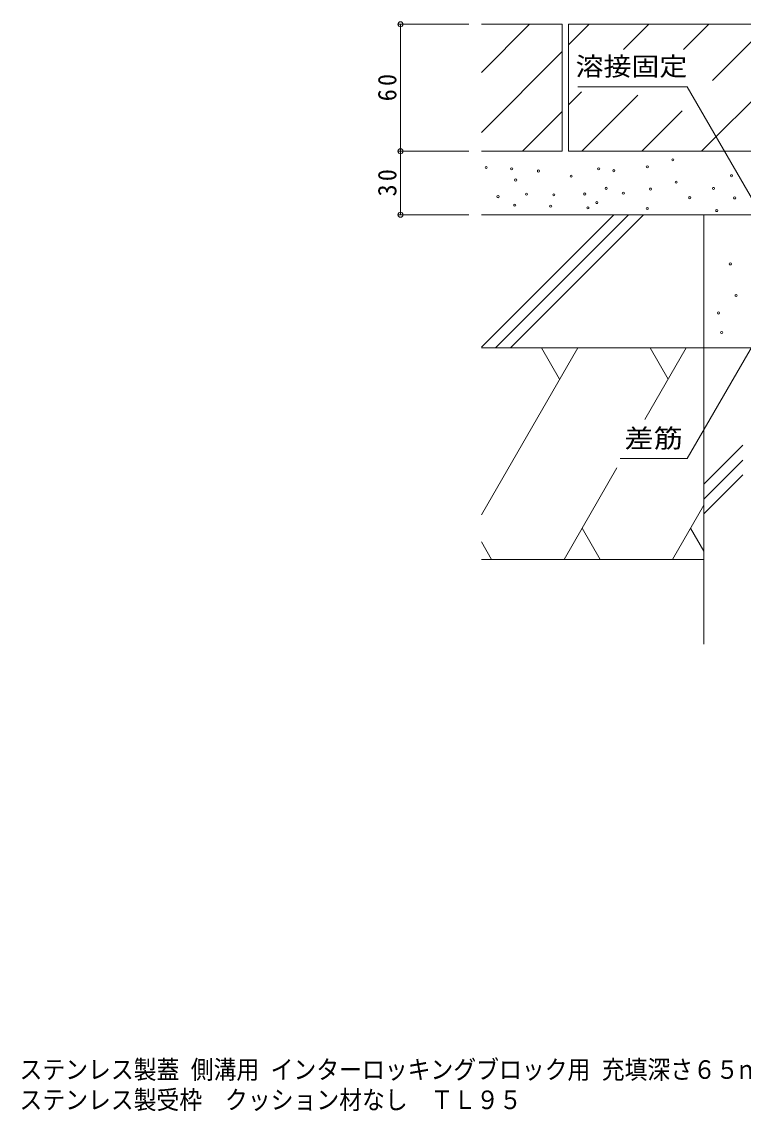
# Model space of a CAD drawing. Units: millimetres at full size, sheet at 1:3. Extents: x -1082 to 1176, y -817 to 815.
# Drawn here: x 200 to 541, y -817 to -302 of the extents above; entities that cross this region are included whole.
import ezdxf
from ezdxf.enums import TextEntityAlignment as Align

# ---------------------------------------------------------------- set-up
doc = ezdxf.new("R2010")
doc.units = ezdxf.units.MM
doc.header["$LTSCALE"] = 3
doc.header["$PDMODE"] = 32
doc.header["$PDSIZE"] = 2.4
for name, color, linetype, lineweight in [('B-4_その他', 7, 'Continuous', 18), ('B-5_文字', 7, 'Continuous', 18), ('B-6_寸法', 6, 'Continuous', 18), ('B-E_補助線', 7, 'Continuous', 18), ('F-5_F-5ﾚｲﾔ', 2, 'Continuous', 18)]:
    doc.layers.add(name, color=color, linetype=linetype, lineweight=lineweight)
doc.styles.add('ＭＳ ゴシック', font='')
doc.styles.get('ＭＳ ゴシック').set_extended_font_data('MS Gothic')

msp = doc.modelspace()

# ---------------------------------------------------------------- linework, layer by layer
at = {"layer": 'B-4_その他'}
for p, q in [((378.325, -303.606), (411.491, -303.606)), ((379.225, -303.606), (379.225, -363.606)), ((378.325, -363.606), (411.491, -363.606)), ((379.225, -363.606), (379.225, -393.606)), ((378.325, -393.606), (411.491, -393.606))]:
    msp.add_line(p, q, dxfattribs=at)
for p in [(379.225, -303.606), (379.225, -363.606), (379.225, -393.606)]:
    msp.add_point(p, dxfattribs=at)
at = {"layer": 'B-5_文字'}
for p, q in [((514.823, -333.116), (463.157, -333.116)), ((555.232, -403.106), (514.823, -333.116)), ((555.232, -438.992), (514.846, -508.943)), ((514.846, -508.943), (483.177, -508.943))]:
    msp.add_line(p, q, dxfattribs=at)
at = {"layer": 'B-6_寸法'}
for p, q in [((417.491, -456.169), (480.053, -393.606)), ((571.691, -393.606), (417.491, -393.606)), ((424.124, -456.606), (487.124, -393.606)), ((431.195, -456.606), (494.195, -393.606)), ((522.691, -456.606), (522.691, -393.606)), ((463.017, -456.606), (417.491, -535.46)), ((445.969, -456.606), (454.493, -471.37)), ((514.319, -456.606), (494.828, -490.365)), ((497.271, -456.606), (505.795, -471.37)), ((522.691, -456.606), (522.691, -596.606)), ((522.691, -520.969), (541.124, -502.536)), ((522.691, -528.04), (541.124, -509.607)), ((481.571, -513.328), (456.584, -556.606)), ((522.691, -535.111), (541.124, -516.678)), ((522.691, -530.964), (507.886, -556.606)), ((465.108, -541.843), (473.631, -556.606)), ((516.41, -541.843), (522.691, -552.722)), ((417.491, -548.226), (422.329, -556.606)), ((522.691, -556.606), (417.491, -556.606))]:
    msp.add_line(p, q, dxfattribs=at)
msp.add_lwpolyline([(622.691, -456.606), (522.691, -456.606), (417.491, -456.606)], dxfattribs=at)
at = {"layer": 'B-E_補助線', "color": 2}
for p, q in [((417.491, -303.606), (455.691, -303.606)), ((417.491, -326.399), (440.284, -303.606)), ((455.691, -303.606), (455.691, -363.606)), ((458.691, -313.347), (468.431, -303.606)), ((458.691, -303.606), (568.691, -303.606)), ((458.691, -303.606), (458.691, -363.606)), ((484.747, -315.575), (496.715, -303.606)), ((513.031, -315.575), (524.999, -303.606)), ((526.701, -330.189), (553.284, -303.606)), ((417.491, -354.684), (455.691, -316.484)), ((521.568, -363.606), (568.691, -316.484)), ((458.691, -341.631), (464.861, -335.46)), ((464.999, -363.606), (491.534, -337.072)), ((436.852, -363.606), (455.691, -344.768)), ((493.284, -363.606), (512.357, -344.533)), ((417.491, -363.606), (455.691, -363.606)), ((458.691, -363.606), (568.691, -363.606))]:
    msp.add_line(p, q, dxfattribs=at)
at = {"layer": 'B-E_補助線'}
for centre in [(419.704, -371.262), (495.959, -371.006), (508.026, -367.705), (431.816, -371.944), (444.44, -372.968), (459.964, -375.356), (472.929, -371.944), (480.094, -372.797), (535.737, -375.194), (433.693, -377.233), (476.511, -381.156), (497.494, -381.498), (509.561, -378.196), (527.249, -381.185), (425.334, -385.08), (438.811, -383.886), (451.776, -384.227), (466.35, -383.845), (484.611, -383.41), (516.013, -385.565), (537.272, -385.685), (433.242, -389.116), (450.217, -389.56), (467.859, -390.336), (472.075, -387.895), (495.93, -390.669), (528.784, -391.677), (535.237, -416.885), (537.927, -431.776), (529.635, -440.068), (531.109, -449.282)]:
    msp.add_circle(centre, 0.5, dxfattribs=at)

# ---------------------------------------------------------------- texts
at = {"layer": 'B-4_その他', "color": 2, "char_height": 8.798, "attachment_point": 7, "rotation": 90, "style": 'ＭＳ ゴシック'}
for s, insert in [('\\T1.27;\\W0.95;60', (377.425, -339.981)), ('\\T1.27;\\W0.95;30', (377.425, -384.981))]:
    msp.add_mtext(s, dxfattribs=dict(at, insert=insert))
at = {"layer": 'B-5_文字', "color": 2, "style": 'ＭＳ ゴシック'}
for s, width, p in [('溶接固定', 1.1, (462.038, -330.546)), ('差筋', 1.15, (485.156, -506.373))]:
    msp.add_text(s, height=8.798, dxfattribs=dict(at, width=width)).set_placement(p, align=Align.BOTTOM_LEFT)
at = {"layer": 'F-5_F-5ﾚｲﾔ', "style": 'ＭＳ ゴシック', "width": 0.9}
for s, p in [('ステンレス製蓋 側溝用 インターロッキングブロック用 充填深さ６５ｍｍ\u3000ＳＳＢＭ－Ｍ－３０６０（Ｐ＝１５）', (199.019, -804.823)), ('ステンレス製受枠\u3000クッション材なし\u3000ＴＬ９５', (199.019, -819.138))]:
    msp.add_text(s, height=8.798, dxfattribs=at).set_placement(p, align=Align.BOTTOM_LEFT)

doc.saveas('drawing.dxf')
